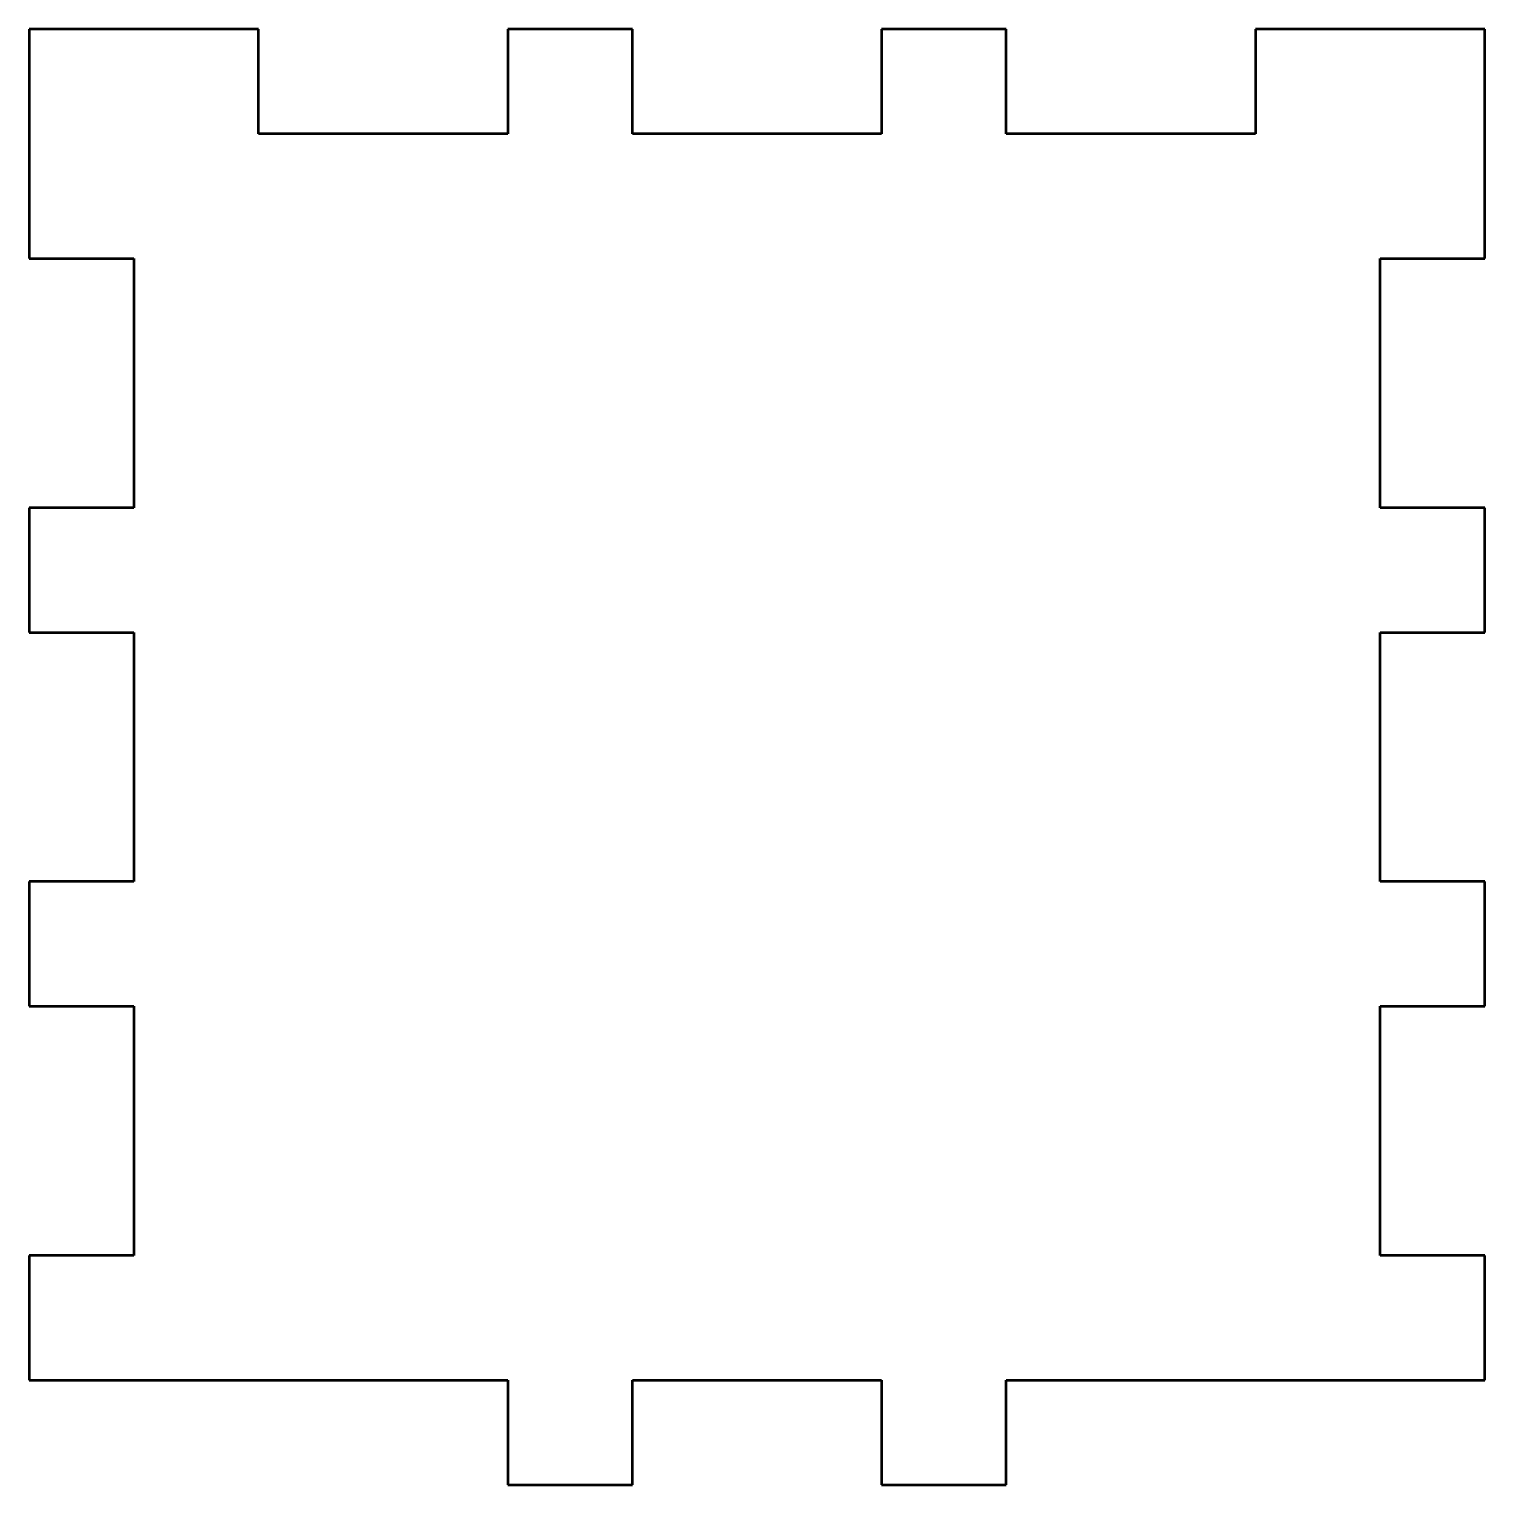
# Model space of a CAD drawing. Header units: millimetres. Extents: x -18 to 232, y -146 to 104.
import ezdxf

# ---------------------------------------------------------------- set-up
doc = ezdxf.new("R2010")
doc.units = ezdxf.units.MM
doc.layers.add('IV_OUTER_PROFILE', color=7, linetype='Continuous', lineweight=50)

msp = doc.modelspace()

# ---------------------------------------------------------------- linework, layer by layer
at = {"layer": 'IV_OUTER_PROFILE'}
for p, q in [((21.4, 103.6), (-18, 103.6)), ((-18, 103.6), (-18, 64.2)), ((21.4, 85.6), (21.4, 103.6)), ((85.6, 103.6), (64.2, 103.6)), ((64.2, 103.6), (64.2, 85.6)), ((85.6, 85.6), (85.6, 103.6)), ((149.8, 103.6), (128.4, 103.6)), ((128.4, 103.6), (128.4, 85.6)), ((149.8, 85.6), (149.8, 103.6)), ((232, 103.6), (192.6, 103.6)), ((192.6, 103.6), (192.6, 85.6)), ((232, 64.2), (232, 103.6)), ((64.2, 85.6), (21.4, 85.6)), ((128.4, 85.6), (85.6, 85.6)), ((192.6, 85.6), (149.8, 85.6)), ((-18, 64.2), (0, 64.2)), ((0, 64.2), (0, 21.4)), ((214, 21.4), (214, 64.2)), ((214, 64.2), (232, 64.2)), ((-18, 21.4), (-18, 0)), ((0, 21.4), (-18, 21.4)), ((232, 21.4), (214, 21.4)), ((232, 0), (232, 21.4)), ((-18, 0), (0, 0)), ((0, 0), (0, -42.8)), ((214, -42.8), (214, 0)), ((214, 0), (232, 0)), ((0, -42.8), (-18, -42.8)), ((-18, -42.8), (-18, -64.2)), ((232, -42.8), (214, -42.8)), ((232, -64.2), (232, -42.8)), ((-18, -64.2), (0, -64.2)), ((0, -64.2), (0, -107)), ((214, -107), (214, -64.2)), ((214, -64.2), (232, -64.2)), ((0, -107), (-18, -107)), ((-18, -107), (-18, -128.4)), ((232, -107), (214, -107)), ((232, -128.4), (232, -107)), ((-18, -128.4), (64.2, -128.4)), ((64.2, -128.4), (64.2, -146.4)), ((85.6, -146.4), (85.6, -128.4)), ((85.6, -128.4), (128.4, -128.4)), ((128.4, -128.4), (128.4, -146.4)), ((149.8, -146.4), (149.8, -128.4)), ((149.8, -128.4), (232, -128.4)), ((64.2, -146.4), (85.6, -146.4)), ((128.4, -146.4), (149.8, -146.4))]:
    msp.add_line(p, q, dxfattribs=at)

doc.saveas('drawing.dxf')
